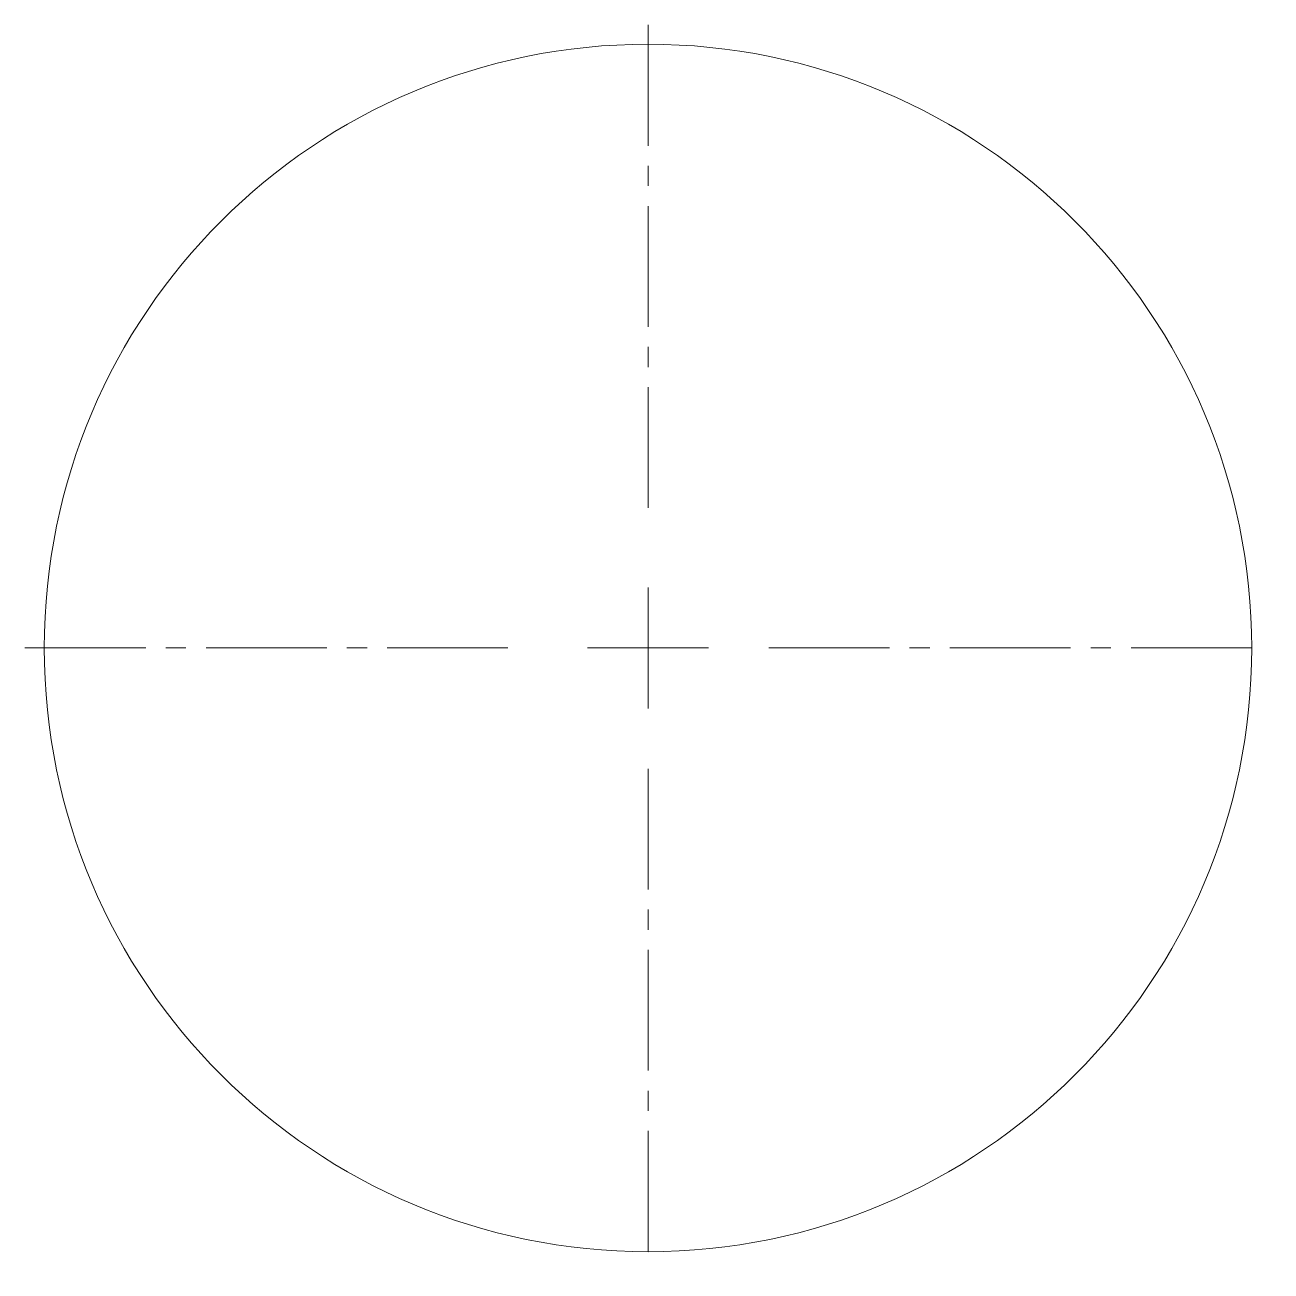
# Model space of a CAD drawing. Header units: inches. Extents: x 164.64 to 172.38, y -479.9 to -472.16.
import ezdxf

# ---------------------------------------------------------------- set-up
doc = ezdxf.new("R2010")
doc.units = ezdxf.units.IN
doc.header["$MEASUREMENT"] = 0
doc.linetypes.add('CENTER2', pattern=[1.125, 0.75, -0.125, 0.125, -0.125])
doc.layers.add('E301-Electrical-attic', color=7, linetype='Continuous', lineweight=9)

# ---------------------------------------------------------------- blocks, each defined once
blk = doc.blocks.new('*U1')
at = {"layer": 'E301-Electrical-attic', "color": 0, "linetype": 'CENTER2', "transparency": 16777216}
for p, q in [((0, 0.75), (0, 3.87)), ((-3.87, 0), (-0.75, 0)), ((0.75, 0), (3.87, 0)), ((0, -3.87), (0, -0.75))]:
    blk.add_line(p, q, dxfattribs=at)
at = {"layer": 'E301-Electrical-attic', "color": 0, "linetype": 'Continuous', "transparency": 16777216}
for p, q in [((0, -0.375), (0, 0.375)), ((-0.375, 0), (0.375, 0))]:
    blk.add_line(p, q, dxfattribs=at)

msp = doc.modelspace()

# ---------------------------------------------------------------- linework, layer by layer
at = {"layer": 'E301-Electrical-attic'}
msp.add_circle((168.5075, -476.0321), 3.75, dxfattribs=at)

# ---------------------------------------------------------------- block references
at = {"layer": 'E301-Electrical-attic', "linetype": 'CENTER2', "rotation": 270}
msp.add_blockref('*U1', (168.5075, -476.0321), dxfattribs=at)

doc.saveas('drawing.dxf')
